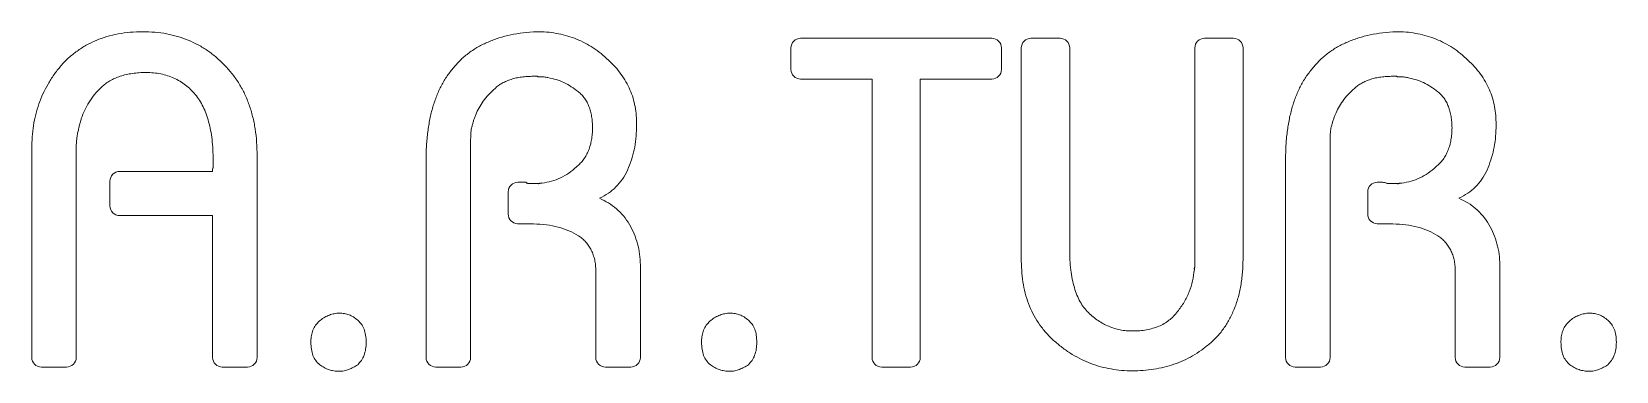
# Model space of a CAD drawing. Header units: millimetres. Extents: x -83 to 81, y -18 to 17.
import ezdxf

# ---------------------------------------------------------------- set-up
doc = ezdxf.new("R2010")
doc.units = ezdxf.units.MM

msp = doc.modelspace()

# ---------------------------------------------------------------- linework, layer by layer
at = {"color": 7, "linetype": 'Continuous', "lineweight": 15}
for p, q in [((-3.42, 16.45), (16.39, 16.45)), ((20.45, 16.45), (23.46, 16.45)), ((38.43, 16.45), (41.43, 16.45)), ((-4.42, 13.23), (-4.42, 15.45)), ((17.39, 15.45), (17.39, 13.23)), ((19.45, -6.62), (19.45, 15.45)), ((24.46, 15.45), (24.46, -5.36)), ((37.43, -7.25), (37.43, 15.45)), ((42.43, 15.45), (42.43, -6.14)), ((-30.72, 12.52), (-31.11, 12.52)), ((3.98, 12.23), (-3.42, 12.23)), ((3.98, -16.6), (3.98, 12.23)), ((8.98, 12.23), (8.98, -16.6)), ((16.39, 12.23), (8.98, 12.23)), ((58.34, 12.52), (57.95, 12.52)), ((-20.42, 7.76), (-20.42, 7.17)), ((68.64, 7.76), (68.64, 7.17)), ((-83.1, -16.6), (-83.1, 4.99)), ((-37.62, 6.01), (-37.62, -16.6)), ((51.45, 6.01), (51.45, -16.6)), ((-78.49, 4.89), (-78.49, -16.6)), ((-64.3, 3.05), (-64.3, 3.82)), ((-59.74, 4.26), (-59.74, -16.6)), ((-42.23, -16.6), (-42.23, 3.82)), ((46.83, -16.6), (46.83, 3.82)), ((-74.99, -0.91), (-74.99, 1.66)), ((-73.99, 2.66), (-64.35, 2.66)), ((-64.35, 2.66), (-64.35, 2.85)), ((-33.72, -1.75), (-33.72, 0.54)), ((-32.72, 1.54), (-31.89, 1.54)), ((-31.5, 1.4), (-30.67, 1.4)), ((-30.43, 1.45), (-30.19, 1.45)), ((55.34, -1.75), (55.34, 0.54)), ((56.34, 1.54), (56.88, 1.54)), ((57.56, 1.4), (58.39, 1.4)), ((58.63, 1.45), (58.88, 1.45)), ((-64.35, -1.91), (-73.99, -1.91)), ((-64.35, -16.6), (-64.35, -1.91)), ((-31.11, -2.78), (-32.75, -2.75)), ((57.95, -2.78), (56.32, -2.75)), ((-24.65, -16.6), (-24.65, -7.64)), ((-20.03, -7.01), (-20.03, -16.6)), ((64.41, -16.6), (64.41, -7.64)), ((69.03, -7.01), (69.03, -16.6)), ((-51.36, -12.01), (-51.21, -12.01)), ((-10.87, -12.01), (-10.73, -12.01)), ((78.19, -12.01), (78.34, -12.01)), ((-54.17, -15.03), (-54.17, -14.93)), ((-13.69, -15.03), (-13.69, -14.93)), ((75.37, -15.03), (75.37, -14.93)), ((-79.49, -17.6), (-82.1, -17.6)), ((-60.74, -17.6), (-63.35, -17.6)), ((-38.62, -17.6), (-41.23, -17.6)), ((-21.03, -17.6), (-23.65, -17.6)), ((7.98, -17.6), (4.98, -17.6)), ((50.45, -17.6), (47.83, -17.6)), ((68.03, -17.6), (65.41, -17.6))]:
    msp.add_line(p, q, dxfattribs=at)
for centre, start, end in [((-3.42, 15.45), 90, 180), ((16.39, 15.45), 0, 90), ((20.45, 15.45), 90, 180), ((23.46, 15.45), 0, 90), ((38.43, 15.45), 90, 180), ((41.43, 15.45), 0, 90), ((-3.42, 13.23), 180, 270), ((16.39, 13.23), 270, 0), ((-73.99, 1.66), 90, 180), ((-32.72, 0.54), 90, 180), ((56.34, 0.54), 90, 180), ((56.88, 0.54), 64.593, 90), ((-73.99, -0.91), 180, 270), ((-32.72, -1.75), 180, 268.7793), ((56.34, -1.75), 180, 268.7793), ((-82.1, -16.6), 180, 270), ((-79.49, -16.6), 270, 0), ((-63.35, -16.6), 180, 270), ((-60.74, -16.6), 270, 0), ((-41.23, -16.6), 180, 270), ((-38.62, -16.6), 270, 0), ((-23.65, -16.6), 180, 270), ((-21.03, -16.6), 270, 0), ((4.98, -16.6), 180, 270), ((7.98, -16.6), 270, 0), ((47.83, -16.6), 180, 270), ((50.45, -16.6), 270, 0), ((65.41, -16.6), 180, 270), ((68.03, -16.6), 270, 0)]:
    msp.add_arc(centre, 1, start, end, dxfattribs=at)
for points, knots in [([(-80.09, 13.59), (-79.83, 13.87), (-79.3, 14.43), (-78.41, 15.14), (-77.46, 15.75), (-76.42, 16.26), (-75.32, 16.65), (-74.14, 16.93), (-72.89, 17.1), (-72.03, 17.12), (-71.59, 17.13)], [0, 0, 0, 0, 0.121806, 0.240616, 0.359975, 0.479336, 0.601873, 0.72883, 0.860885, 1, 1, 1, 1]), ([(-71.59, 17.13), (-71.17, 17.12), (-70.34, 17.1), (-69.13, 16.94), (-67.98, 16.66), (-66.88, 16.27), (-65.83, 15.78), (-64.85, 15.18), (-63.93, 14.47), (-63.37, 13.91), (-63.09, 13.63)], [0, 0, 0, 0, 0.133116, 0.262037, 0.386552, 0.50944, 0.631072, 0.752116, 0.874419, 1, 1, 1, 1]), ([(-39.37, 13.44), (-39.12, 13.72), (-38.63, 14.27), (-37.78, 14.97), (-36.84, 15.59), (-35.79, 16.09), (-34.67, 16.51), (-33.45, 16.82), (-32.14, 17.04), (-31.23, 17.1), (-30.77, 17.13)], [0, 0, 0, 0, 0.11406, 0.228015, 0.343956, 0.463368, 0.587774, 0.718181, 0.855024, 1, 1, 1, 1]), ([(-30.77, 17.13), (-30.43, 17.13), (-29.75, 17.11), (-28.75, 16.98), (-27.79, 16.76), (-26.86, 16.47), (-25.96, 16.08), (-25.1, 15.61), (-24.28, 15.03), (-23.78, 14.59), (-23.53, 14.36)], [0, 0, 0, 0, 0.129289, 0.255935, 0.379353, 0.501915, 0.624368, 0.74752, 0.871977, 1, 1, 1, 1]), ([(49.7, 13.44), (49.94, 13.72), (50.43, 14.27), (51.29, 14.97), (52.22, 15.59), (53.27, 16.09), (54.4, 16.51), (55.62, 16.82), (56.92, 17.04), (57.83, 17.1), (58.29, 17.13)], [0, 0, 0, 0, 0.11406, 0.228015, 0.343956, 0.463368, 0.587774, 0.718181, 0.855024, 1, 1, 1, 1]), ([(58.29, 17.13), (58.63, 17.13), (59.31, 17.11), (60.31, 16.98), (61.27, 16.76), (62.21, 16.47), (63.1, 16.08), (63.96, 15.61), (64.78, 15.03), (65.28, 14.59), (65.53, 14.36)], [0, 0, 0, 0, 0.129289, 0.255935, 0.379353, 0.501915, 0.624368, 0.74752, 0.871977, 1, 1, 1, 1]), ([(-83.1, 4.99), (-83.09, 5.4), (-83.07, 6.22), (-82.93, 7.41), (-82.7, 8.56), (-82.37, 9.66), (-81.95, 10.71), (-81.42, 11.72), (-80.81, 12.69), (-80.33, 13.29), (-80.09, 13.59)], [0, 0, 0, 0, 0.133757, 0.262259, 0.387838, 0.51014, 0.63143, 0.75301, 0.875555, 1, 1, 1, 1]), ([(-63.09, 13.63), (-62.82, 13.34), (-62.28, 12.75), (-61.59, 11.75), (-61.01, 10.69), (-60.55, 9.55), (-60.18, 8.34), (-59.92, 7.05), (-59.77, 5.68), (-59.75, 4.74), (-59.74, 4.26)], [0, 0, 0, 0, 0.117937, 0.235461, 0.353025, 0.472688, 0.596261, 0.723984, 0.858938, 1, 1, 1, 1]), ([(-42.23, 3.82), (-42.23, 4.33), (-42.21, 5.31), (-42.07, 6.74), (-41.86, 8.08), (-41.55, 9.33), (-41.15, 10.49), (-40.66, 11.57), (-40.07, 12.56), (-39.6, 13.15), (-39.37, 13.44)], [0, 0, 0, 0, 0.147433, 0.287192, 0.419153, 0.544173, 0.663834, 0.778544, 0.890458, 1, 1, 1, 1]), ([(-23.53, 14.36), (-23.28, 14.14), (-22.79, 13.69), (-22.17, 12.95), (-21.63, 12.16), (-21.19, 11.34), (-20.84, 10.49), (-20.61, 9.6), (-20.45, 8.69), (-20.43, 8.07), (-20.42, 7.76)], [0, 0, 0, 0, 0.133925, 0.262309, 0.387782, 0.511286, 0.633047, 0.753873, 0.875777, 1, 1, 1, 1]), ([(46.83, 3.82), (46.84, 4.33), (46.85, 5.31), (46.99, 6.74), (47.2, 8.08), (47.51, 9.33), (47.91, 10.49), (48.4, 11.57), (48.99, 12.56), (49.46, 13.15), (49.7, 13.44)], [0, 0, 0, 0, 0.147433, 0.287192, 0.419153, 0.544173, 0.663834, 0.778544, 0.890458, 1, 1, 1, 1]), ([(65.53, 14.36), (65.78, 14.14), (66.27, 13.69), (66.89, 12.95), (67.44, 12.16), (67.87, 11.34), (68.22, 10.49), (68.45, 9.6), (68.61, 8.69), (68.63, 8.07), (68.64, 7.76)], [0, 0, 0, 0, 0.133925, 0.262309, 0.387782, 0.511286, 0.633047, 0.753873, 0.875777, 1, 1, 1, 1]), ([(-71.25, 12.91), (-71.5, 12.91), (-71.97, 12.9), (-72.66, 12.82), (-73.31, 12.71), (-73.92, 12.53), (-74.48, 12.31), (-74.99, 12.06), (-75.46, 11.76), (-75.73, 11.52), (-75.87, 11.4)], [0, 0, 0, 0, 0.14705, 0.286428, 0.418658, 0.545238, 0.666499, 0.780272, 0.891604, 1, 1, 1, 1]), ([(-66.15, 10.63), (-66.31, 10.81), (-66.62, 11.16), (-67.16, 11.62), (-67.73, 12.02), (-68.36, 12.34), (-69.03, 12.59), (-69.73, 12.78), (-70.48, 12.89), (-70.99, 12.9), (-71.25, 12.91)], [0, 0, 0, 0, 0.123839, 0.24444, 0.365103, 0.486843, 0.609158, 0.734714, 0.864981, 1, 1, 1, 1]), ([(-31.11, 12.52), (-31.32, 12.51), (-31.73, 12.5), (-32.33, 12.45), (-32.89, 12.35), (-33.41, 12.21), (-33.89, 12.03), (-34.34, 11.82), (-34.74, 11.56), (-34.98, 11.36), (-35.09, 11.26)], [0, 0, 0, 0, 0.14959, 0.289857, 0.421673, 0.547613, 0.666645, 0.779805, 0.891453, 1, 1, 1, 1]), ([(-30.38, 12.47), (-30.41, 12.47), (-30.48, 12.47), (-30.57, 12.47), (-30.65, 12.48), (-30.7, 12.51), (-30.72, 12.52)], [0, 0, 0, 0, 0.265228, 0.550859, 0.799062, 1, 1, 1, 1]), ([(-29.6, 12.38), (-29.67, 12.39), (-29.8, 12.42), (-29.99, 12.45), (-30.19, 12.47), (-30.32, 12.47), (-30.38, 12.47)], [0, 0, 0, 0, 0.2554384, 0.5077424, 0.7500725, 1, 1, 1, 1]), ([(-26.45, 10.91), (-26.69, 11.1), (-27.16, 11.45), (-27.94, 11.88), (-28.75, 12.2), (-29.32, 12.32), (-29.6, 12.38)], [0, 0, 0, 0, 0.258028, 0.506833, 0.751187, 1, 1, 1, 1]), ([(57.95, 12.52), (57.74, 12.51), (57.33, 12.5), (56.73, 12.45), (56.17, 12.35), (55.65, 12.21), (55.17, 12.03), (54.73, 11.82), (54.32, 11.56), (54.09, 11.36), (53.97, 11.26)], [0, 0, 0, 0, 0.14959, 0.289857, 0.421673, 0.547613, 0.666645, 0.779805, 0.891453, 1, 1, 1, 1]), ([(58.68, 12.47), (58.65, 12.47), (58.58, 12.47), (58.49, 12.47), (58.41, 12.48), (58.36, 12.51), (58.34, 12.52)], [0, 0, 0, 0, 0.265228, 0.550859, 0.799062, 1, 1, 1, 1]), ([(59.46, 12.38), (59.39, 12.39), (59.26, 12.42), (59.07, 12.45), (58.87, 12.47), (58.74, 12.47), (58.68, 12.47)], [0, 0, 0, 0, 0.255438, 0.507742, 0.750073, 1, 1, 1, 1]), ([(62.61, 10.91), (62.37, 11.1), (61.9, 11.45), (61.12, 11.88), (60.31, 12.2), (59.74, 12.32), (59.46, 12.38)], [0, 0, 0, 0, 0.258028, 0.506833, 0.751187, 1, 1, 1, 1]), ([(-75.87, 11.4), (-76.11, 11.15), (-76.59, 10.68), (-77.17, 9.87), (-77.62, 9.02), (-77.85, 8.44), (-77.96, 8.14)], [0, 0, 0, 0, 0.264896, 0.51771, 0.760965, 1, 1, 1, 1]), ([(-64.3, 3.82), (-64.31, 4.19), (-64.32, 4.9), (-64.4, 5.94), (-64.55, 6.9), (-64.75, 7.79), (-65.01, 8.61), (-65.32, 9.36), (-65.7, 10.03), (-66, 10.43), (-66.15, 10.63)], [0, 0, 0, 0, 0.153621, 0.297889, 0.433462, 0.559933, 0.679032, 0.790773, 0.897662, 1, 1, 1, 1]), ([(-35.09, 11.26), (-35.32, 11.05), (-35.76, 10.64), (-36.31, 9.97), (-36.76, 9.27), (-36.98, 8.78), (-37.08, 8.54)], [0, 0, 0, 0, 0.273315, 0.527352, 0.76702, 1, 1, 1, 1]), ([(-24.99, 7.17), (-24.99, 7.38), (-25, 7.78), (-25.07, 8.35), (-25.18, 8.89), (-25.34, 9.38), (-25.54, 9.83), (-25.8, 10.24), (-26.09, 10.61), (-26.33, 10.81), (-26.45, 10.91)], [0, 0, 0, 0, 0.147258, 0.286997, 0.416723, 0.541364, 0.660222, 0.775699, 0.88746, 1, 1, 1, 1]), ([(53.97, 11.26), (53.74, 11.05), (53.3, 10.64), (52.75, 9.97), (52.3, 9.27), (52.09, 8.78), (51.98, 8.54)], [0, 0, 0, 0, 0.273315, 0.527352, 0.76702, 1, 1, 1, 1]), ([(64.08, 7.17), (64.07, 7.38), (64.07, 7.78), (63.99, 8.35), (63.88, 8.89), (63.72, 9.38), (63.52, 9.83), (63.26, 10.24), (62.97, 10.61), (62.73, 10.81), (62.61, 10.91)], [0, 0, 0, 0, 0.147258, 0.286997, 0.416723, 0.541364, 0.660222, 0.775699, 0.88746, 1, 1, 1, 1]), ([(-37.08, 8.54), (-37.13, 8.42), (-37.22, 8.2), (-37.33, 7.86), (-37.43, 7.52), (-37.49, 7.29), (-37.52, 7.17)], [0, 0, 0, 0, 0.25748, 0.505366, 0.750329, 1, 1, 1, 1]), ([(51.98, 8.54), (51.93, 8.42), (51.85, 8.2), (51.73, 7.86), (51.64, 7.52), (51.57, 7.29), (51.54, 7.17)], [0, 0, 0, 0, 0.25748, 0.505366, 0.750329, 1, 1, 1, 1]), ([(-77.96, 8.14), (-78, 8), (-78.09, 7.71), (-78.2, 7.27), (-78.29, 6.84), (-78.36, 6.55), (-78.39, 6.4)], [0, 0, 0, 0, 0.25247, 0.502873, 0.751436, 1, 1, 1, 1]), ([(-37.52, 7.17), (-37.54, 7.07), (-37.57, 6.86), (-37.6, 6.55), (-37.61, 6.27), (-37.61, 6.09), (-37.62, 6.01)], [0, 0, 0, 0, 0.278389, 0.543527, 0.777878, 1, 1, 1, 1]), ([(-26.64, 3.14), (-26.51, 3.26), (-26.24, 3.5), (-25.9, 3.9), (-25.62, 4.35), (-25.39, 4.84), (-25.2, 5.37), (-25.08, 5.94), (-25, 6.55), (-24.99, 6.96), (-24.99, 7.17)], [0, 0, 0, 0, 0.118023, 0.234219, 0.351901, 0.471164, 0.594939, 0.724323, 0.857968, 1, 1, 1, 1]), ([(-20.42, 7.17), (-20.44, 6.79), (-20.46, 6.03), (-20.65, 4.92), (-20.94, 3.84), (-21.21, 3.15), (-21.35, 2.8)], [0, 0, 0, 0, 0.255202, 0.507065, 0.753175, 1, 1, 1, 1]), ([(51.54, 7.17), (51.52, 7.07), (51.49, 6.86), (51.47, 6.55), (51.45, 6.27), (51.45, 6.09), (51.45, 6.01)], [0, 0, 0, 0, 0.278389, 0.543527, 0.777878, 1, 1, 1, 1]), ([(62.42, 3.14), (62.56, 3.26), (62.82, 3.5), (63.16, 3.9), (63.44, 4.35), (63.67, 4.84), (63.86, 5.37), (63.98, 5.94), (64.06, 6.55), (64.07, 6.96), (64.08, 7.17)], [0, 0, 0, 0, 0.118023, 0.234219, 0.351901, 0.471164, 0.594939, 0.724323, 0.857968, 1, 1, 1, 1]), ([(68.64, 7.17), (68.63, 6.79), (68.6, 6.03), (68.41, 4.92), (68.12, 3.84), (67.85, 3.15), (67.72, 2.8)], [0, 0, 0, 0, 0.255202, 0.507065, 0.753175, 1, 1, 1, 1]), ([(-78.39, 6.4), (-78.41, 6.26), (-78.43, 5.99), (-78.47, 5.61), (-78.49, 5.24), (-78.49, 5.01), (-78.49, 4.89)], [0, 0, 0, 0, 0.279712, 0.535895, 0.768017, 1, 1, 1, 1]), ([(-64.35, 2.85), (-64.35, 2.87), (-64.35, 2.9), (-64.35, 2.95), (-64.34, 3), (-64.31, 3.03), (-64.3, 3.05)], [0, 0, 0, 0, 0.234251, 0.468503, 0.712128, 1, 1, 1, 1]), ([(-30.19, 1.45), (-29.87, 1.51), (-29.22, 1.63), (-28.3, 1.98), (-27.42, 2.47), (-26.9, 2.91), (-26.64, 3.14)], [0, 0, 0, 0, 0.245252, 0.489902, 0.740656, 1, 1, 1, 1]), ([(-21.35, 2.8), (-21.52, 2.48), (-21.85, 1.85), (-22.54, 1.04), (-23.33, 0.36), (-23.95, 0.05), (-24.26, -0.11)], [0, 0, 0, 0, 0.260298, 0.508044, 0.751087, 1, 1, 1, 1]), ([(58.88, 1.45), (59.2, 1.51), (59.84, 1.63), (60.76, 1.98), (61.65, 2.47), (62.16, 2.91), (62.42, 3.14)], [0, 0, 0, 0, 0.245252, 0.489902, 0.740656, 1, 1, 1, 1]), ([(67.72, 2.8), (67.55, 2.48), (67.21, 1.85), (66.53, 1.04), (65.73, 0.36), (65.11, 0.05), (64.8, -0.11)], [0, 0, 0, 0, 0.260298, 0.508044, 0.751087, 1, 1, 1, 1]), ([(-31.89, 1.54), (-31.86, 1.51), (-31.8, 1.46), (-31.69, 1.41), (-31.59, 1.4), (-31.53, 1.4), (-31.5, 1.4)], [0, 0, 0, 0, 0.295674, 0.54862, 0.783475, 1, 1, 1, 1]), ([(-30.67, 1.4), (-30.66, 1.4), (-30.62, 1.4), (-30.57, 1.39), (-30.5, 1.41), (-30.46, 1.43), (-30.43, 1.45)], [0, 0, 0, 0, 0.198286, 0.396571, 0.657729, 1, 1, 1, 1]), ([(57.31, 1.44), (57.33, 1.43), (57.38, 1.41), (57.47, 1.4), (57.53, 1.4), (57.56, 1.4)], [0.3912068, 0.3912068, 0.3912068, 0.3912068, 0.5486203, 0.7834748, 1, 1, 1, 1]), ([(58.39, 1.4), (58.41, 1.4), (58.44, 1.4), (58.49, 1.39), (58.56, 1.41), (58.6, 1.43), (58.63, 1.45)], [0, 0, 0, 0, 0.198286, 0.396571, 0.657729, 1, 1, 1, 1]), ([(-24.26, -0.11), (-23.95, -0.27), (-23.33, -0.57), (-22.49, -1.2), (-21.74, -1.93), (-21.35, -2.53), (-21.15, -2.83)], [0, 0, 0, 0, 0.250123, 0.493207, 0.739423, 1, 1, 1, 1]), ([(64.8, -0.11), (65.12, -0.27), (65.74, -0.57), (66.57, -1.2), (67.32, -1.93), (67.71, -2.53), (67.91, -2.83)], [0, 0, 0, 0, 0.250123, 0.493207, 0.739423, 1, 1, 1, 1]), ([(-26.45, -4), (-26.77, -3.82), (-27.43, -3.44), (-28.56, -3.07), (-29.79, -2.82), (-30.66, -2.8), (-31.11, -2.78)], [0, 0, 0, 0, 0.22818, 0.467417, 0.722884, 1, 1, 1, 1]), ([(-21.15, -2.83), (-20.98, -3.15), (-20.65, -3.79), (-20.31, -4.82), (-20.07, -5.9), (-20.04, -6.64), (-20.03, -7.01)], [0, 0, 0, 0, 0.243944, 0.493782, 0.746868, 1, 1, 1, 1]), ([(62.61, -4), (62.29, -3.82), (61.63, -3.44), (60.51, -3.07), (59.27, -2.82), (58.41, -2.8), (57.95, -2.78)], [0, 0, 0, 0, 0.22818, 0.467417, 0.722884, 1, 1, 1, 1]), ([(67.91, -2.83), (68.08, -3.15), (68.42, -3.79), (68.75, -4.82), (69, -5.9), (69.02, -6.64), (69.03, -7.01)], [0, 0, 0, 0, 0.243944, 0.493782, 0.746868, 1, 1, 1, 1]), ([(-24.65, -7.64), (-24.65, -7.44), (-24.66, -7.06), (-24.75, -6.5), (-24.9, -5.98), (-25.1, -5.5), (-25.35, -5.06), (-25.67, -4.66), (-26.02, -4.29), (-26.31, -4.1), (-26.45, -4)], [0, 0, 0, 0, 0.139371, 0.2718, 0.397689, 0.520206, 0.64046, 0.75849, 0.878022, 1, 1, 1, 1]), ([(64.41, -7.64), (64.41, -7.44), (64.4, -7.06), (64.31, -6.5), (64.17, -5.98), (63.96, -5.5), (63.71, -5.06), (63.39, -4.66), (63.04, -4.29), (62.76, -4.1), (62.61, -4)], [0, 0, 0, 0, 0.139371, 0.2718, 0.397689, 0.520206, 0.64046, 0.75849, 0.878022, 1, 1, 1, 1]), ([(24.46, -5.36), (24.46, -5.74), (24.47, -6.47), (24.56, -7.52), (24.72, -8.48), (24.92, -9.35), (25.2, -10.13), (25.53, -10.83), (25.92, -11.44), (26.24, -11.79), (26.4, -11.96)], [0, 0, 0, 0, 0.162358, 0.31129, 0.448473, 0.574542, 0.690756, 0.798983, 0.901174, 1, 1, 1, 1]), ([(42.43, -6.14), (42.42, -6.64), (42.4, -7.6), (42.24, -9), (41.97, -10.29), (41.58, -11.47), (41.09, -12.55), (40.5, -13.52), (39.8, -14.42), (39.25, -14.92), (38.98, -15.17)], [0, 0, 0, 0, 0.150022, 0.290318, 0.421323, 0.545074, 0.662563, 0.776271, 0.888501, 1, 1, 1, 1]), ([(22.9, -14.93), (22.62, -14.67), (22.07, -14.14), (21.36, -13.26), (20.76, -12.31), (20.27, -11.29), (19.91, -10.21), (19.64, -9.07), (19.49, -7.86), (19.47, -7.04), (19.45, -6.62)], [0, 0, 0, 0, 0.123701, 0.245404, 0.365174, 0.486099, 0.608477, 0.73449, 0.864306, 1, 1, 1, 1]), ([(35.63, -11.86), (35.87, -11.54), (36.35, -10.9), (36.87, -9.82), (37.23, -8.68), (37.33, -7.89), (37.38, -7.49)], [0, 0, 0, 0, 0.254609, 0.501944, 0.748502, 1, 1, 1, 1]), ([(37.38, -7.49), (37.38, -7.48), (37.38, -7.45), (37.37, -7.39), (37.39, -7.33), (37.41, -7.28), (37.43, -7.25)], [0, 0, 0, 0, 0.198753, 0.369113, 0.630887, 1, 1, 1, 1]), ([(-54.17, -14.93), (-54.16, -14.72), (-54.14, -14.33), (-53.98, -13.76), (-53.7, -13.25), (-53.44, -12.98), (-53.3, -12.84)], [0, 0, 0, 0, 0.26365, 0.511949, 0.756404, 1, 1, 1, 1]), ([(-53.3, -12.84), (-53.15, -12.72), (-52.87, -12.49), (-52.38, -12.25), (-51.88, -12.08), (-51.53, -12.04), (-51.36, -12.01)], [0, 0, 0, 0, 0.265899, 0.511326, 0.755117, 1, 1, 1, 1]), ([(-51.21, -12.01), (-51.04, -12.02), (-50.7, -12.03), (-50.21, -12.18), (-49.74, -12.4), (-49.46, -12.63), (-49.32, -12.74)], [0, 0, 0, 0, 0.248375, 0.487793, 0.733469, 1, 1, 1, 1]), ([(-49.32, -12.74), (-49.18, -12.87), (-48.9, -13.13), (-48.64, -13.68), (-48.47, -14.32), (-48.45, -14.78), (-48.44, -15.03)], [0, 0, 0, 0, 0.218336, 0.450939, 0.70995, 1, 1, 1, 1]), ([(-13.69, -14.93), (-13.68, -14.72), (-13.66, -14.33), (-13.49, -13.76), (-13.22, -13.25), (-12.95, -12.98), (-12.82, -12.84)], [0, 0, 0, 0, 0.26365, 0.511949, 0.756404, 1, 1, 1, 1]), ([(-12.82, -12.84), (-12.67, -12.72), (-12.39, -12.49), (-11.9, -12.25), (-11.4, -12.08), (-11.05, -12.04), (-10.87, -12.01)], [0, 0, 0, 0, 0.265899, 0.511326, 0.755117, 1, 1, 1, 1]), ([(-10.73, -12.01), (-10.55, -12.02), (-10.22, -12.03), (-9.73, -12.18), (-9.25, -12.4), (-8.98, -12.63), (-8.83, -12.74)], [0, 0, 0, 0, 0.248375, 0.487793, 0.733469, 1, 1, 1, 1]), ([(-8.83, -12.74), (-8.7, -12.87), (-8.42, -13.13), (-8.15, -13.68), (-7.98, -14.32), (-7.97, -14.78), (-7.96, -15.03)], [0, 0, 0, 0, 0.218336, 0.450939, 0.70995, 1, 1, 1, 1]), ([(26.4, -11.96), (26.56, -12.11), (26.88, -12.4), (27.4, -12.79), (27.94, -13.12), (28.5, -13.39), (29.09, -13.6), (29.69, -13.75), (30.32, -13.85), (30.75, -13.86), (30.97, -13.86)], [0, 0, 0, 0, 0.130556, 0.256321, 0.381268, 0.502688, 0.624926, 0.747877, 0.872455, 1, 1, 1, 1]), ([(30.97, -13.86), (31.22, -13.86), (31.7, -13.85), (32.41, -13.75), (33.07, -13.6), (33.69, -13.39), (34.25, -13.12), (34.76, -12.76), (35.23, -12.35), (35.49, -12.03), (35.63, -11.86)], [0, 0, 0, 0, 0.1428553, 0.2773943, 0.4061947, 0.5277135, 0.6464541, 0.762649, 0.8807583, 1, 1, 1, 1]), ([(75.37, -14.93), (75.38, -14.72), (75.4, -14.33), (75.57, -13.76), (75.84, -13.25), (76.11, -12.98), (76.24, -12.84)], [0, 0, 0, 0, 0.26365, 0.511949, 0.756404, 1, 1, 1, 1]), ([(76.24, -12.84), (76.39, -12.72), (76.67, -12.49), (77.16, -12.25), (77.67, -12.08), (78.01, -12.04), (78.19, -12.01)], [0, 0, 0, 0, 0.265899, 0.511326, 0.755117, 1, 1, 1, 1]), ([(78.34, -12.01), (78.51, -12.02), (78.85, -12.03), (79.34, -12.18), (79.81, -12.4), (80.08, -12.63), (80.23, -12.74)], [0, 0, 0, 0, 0.248375, 0.487793, 0.733469, 1, 1, 1, 1]), ([(80.23, -12.74), (80.36, -12.87), (80.64, -13.13), (80.91, -13.68), (81.08, -14.32), (81.1, -14.78), (81.11, -15.03)], [0, 0, 0, 0, 0.218336, 0.4509386, 0.7099498, 1, 1, 1, 1]), ([(-53.25, -17.35), (-53.4, -17.22), (-53.7, -16.94), (-53.99, -16.38), (-54.14, -15.73), (-54.16, -15.27), (-54.17, -15.03)], [0, 0, 0, 0, 0.232481, 0.4670474, 0.7193746, 1, 1, 1, 1]), ([(-48.44, -15.03), (-48.45, -15.27), (-48.47, -15.73), (-48.64, -16.37), (-48.91, -16.93), (-49.18, -17.21), (-49.32, -17.35)], [0, 0, 0, 0, 0.283744, 0.539569, 0.774183, 1, 1, 1, 1]), ([(-12.77, -17.35), (-12.92, -17.22), (-13.21, -16.94), (-13.5, -16.38), (-13.66, -15.73), (-13.68, -15.27), (-13.69, -15.03)], [0, 0, 0, 0, 0.232481, 0.467047, 0.719375, 1, 1, 1, 1]), ([(-7.96, -15.03), (-7.97, -15.27), (-7.98, -15.73), (-8.16, -16.37), (-8.43, -16.93), (-8.7, -17.21), (-8.83, -17.35)], [0, 0, 0, 0, 0.283744, 0.539569, 0.774183, 1, 1, 1, 1]), ([(30.97, -17.99), (30.59, -17.98), (29.85, -17.96), (28.75, -17.81), (27.69, -17.58), (26.66, -17.25), (25.66, -16.82), (24.7, -16.29), (23.77, -15.66), (23.19, -15.18), (22.9, -14.93)], [0, 0, 0, 0, 0.127507, 0.251933, 0.37499, 0.497103, 0.619416, 0.743066, 0.869815, 1, 1, 1, 1]), ([(38.98, -15.17), (38.69, -15.4), (38.13, -15.86), (37.21, -16.44), (36.26, -16.94), (35.27, -17.33), (34.24, -17.62), (33.18, -17.83), (32.08, -17.96), (31.34, -17.98), (30.97, -17.99)], [0, 0, 0, 0, 0.127444, 0.251619, 0.374721, 0.497239, 0.619443, 0.744069, 0.870387, 1, 1, 1, 1]), ([(76.29, -17.35), (76.14, -17.22), (75.85, -16.94), (75.56, -16.38), (75.4, -15.73), (75.38, -15.27), (75.37, -15.03)], [0, 0, 0, 0, 0.232481, 0.467047, 0.719375, 1, 1, 1, 1]), ([(81.11, -15.03), (81.1, -15.27), (81.08, -15.73), (80.91, -16.37), (80.64, -16.93), (80.36, -17.21), (80.23, -17.35)], [0, 0, 0, 0, 0.283744, 0.539569, 0.774183, 1, 1, 1, 1]), ([(-51.26, -18.04), (-51.43, -18.03), (-51.79, -18.01), (-52.31, -17.88), (-52.81, -17.67), (-53.1, -17.46), (-53.25, -17.35)], [0, 0, 0, 0, 0.246291, 0.495587, 0.744883, 1, 1, 1, 1]), ([(-49.32, -17.35), (-49.47, -17.45), (-49.76, -17.63), (-50.23, -17.86), (-50.74, -18.01), (-51.08, -18.03), (-51.26, -18.04)], [0, 0, 0, 0, 0.250801, 0.500989, 0.749539, 1, 1, 1, 1]), ([(-10.77, -18.04), (-10.95, -18.03), (-11.31, -18.01), (-11.83, -17.88), (-12.33, -17.67), (-12.62, -17.46), (-12.77, -17.35)], [0, 0, 0, 0, 0.246291, 0.495587, 0.744883, 1, 1, 1, 1]), ([(-8.83, -17.35), (-8.98, -17.45), (-9.28, -17.63), (-9.75, -17.86), (-10.25, -18.01), (-10.6, -18.03), (-10.77, -18.04)], [0, 0, 0, 0, 0.250801, 0.500989, 0.749539, 1, 1, 1, 1]), ([(78.29, -18.04), (78.11, -18.03), (77.76, -18.01), (77.24, -17.88), (76.73, -17.67), (76.44, -17.46), (76.29, -17.35)], [0, 0, 0, 0, 0.246291, 0.495587, 0.744883, 1, 1, 1, 1]), ([(80.23, -17.35), (80.08, -17.45), (79.78, -17.63), (79.31, -17.86), (78.81, -18.01), (78.46, -18.03), (78.29, -18.04)], [0, 0, 0, 0, 0.250801, 0.500989, 0.749539, 1, 1, 1, 1])]:
    msp.add_open_spline(points, degree=3, knots=knots, dxfattribs=at)

doc.saveas('drawing.dxf')
